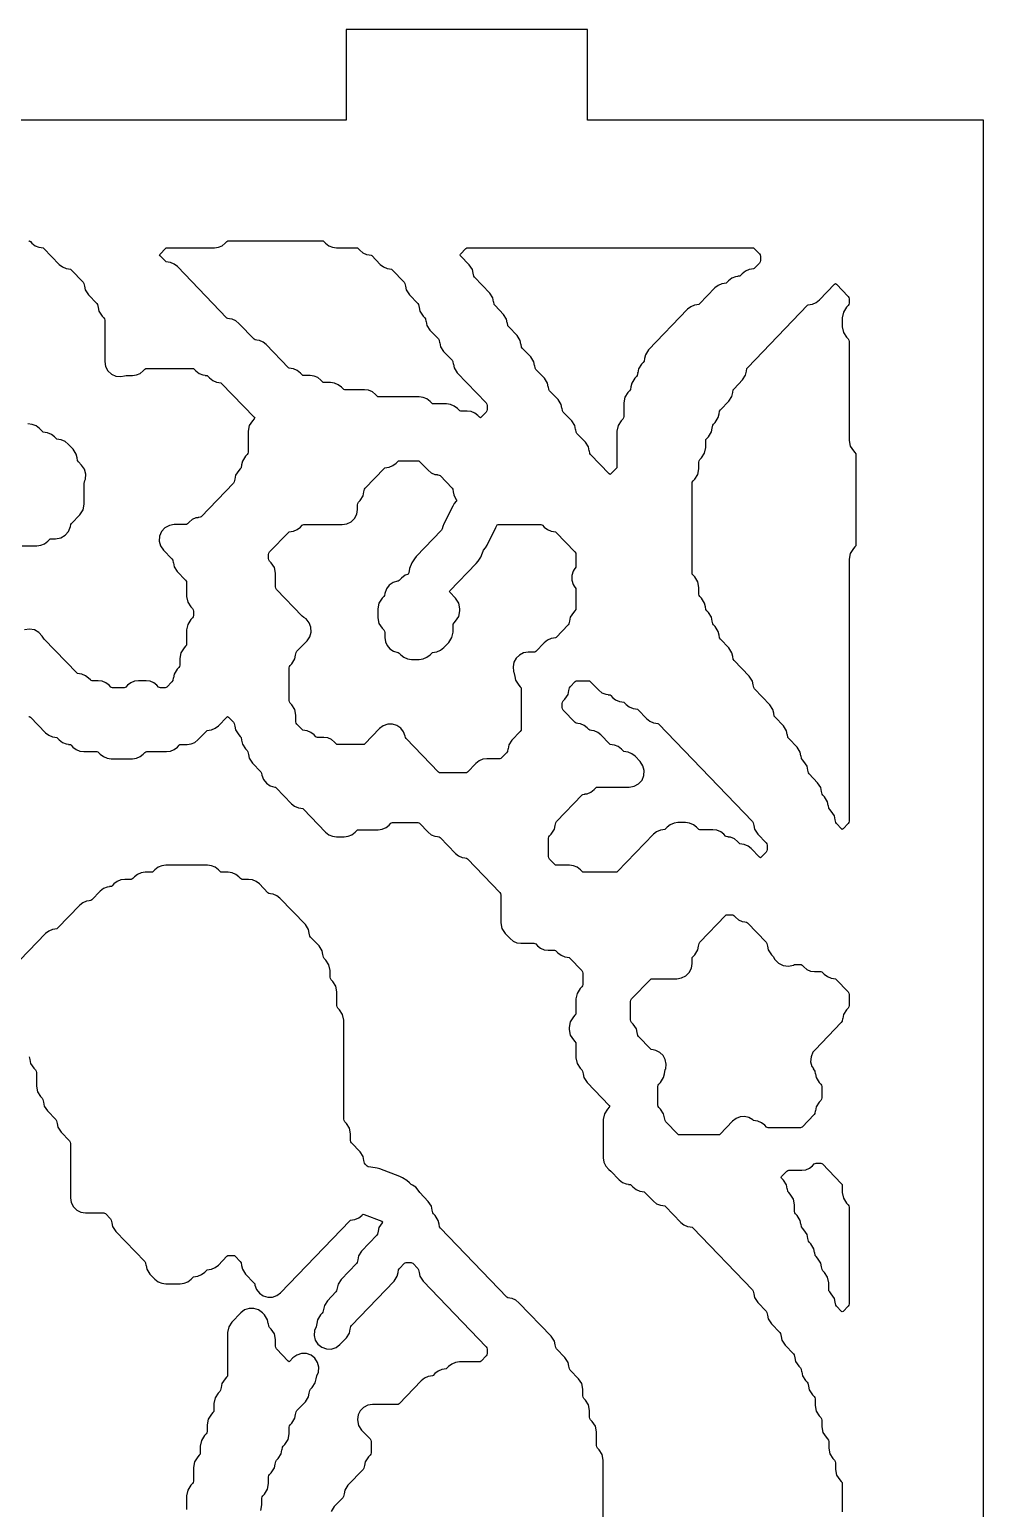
# Model space of a CAD drawing. Header units: millimetres. Extents: x 10 to 410, y 18 to 283.
# Drawn here: x 179.63 to 211.27, y 97.97 to 147 of the extents above; entities that cross this region are included whole.
import ezdxf

# ---------------------------------------------------------------- set-up
doc = ezdxf.new("R2010")
doc.units = ezdxf.units.MM
doc.layers.add('CUT', color=1, linetype='Continuous')

msp = doc.modelspace()

# ---------------------------------------------------------------- linework, layer by layer
at = {"layer": 'CUT'}
for points in [[(190.134, 147), (190.134, 144), (169.134, 144), (169.134, 147), (161.134, 147), (161.134, 144), (148, 144), (148, 24), (161.134, 24), (161.134, 21), (169.134, 21), (169.134, 24), (190.134, 24), (190.134, 21), (198.134, 21), (198.134, 24), (211.2679, 24), (211.2679, 144), (198.134, 144), (198.134, 147)], [(186.2363, 140), (189.3403, 140), (189.372, 139.9957), (189.3971, 139.9758), (189.4528, 139.9179), (189.5576, 139.8349), (189.6806, 139.7826), (189.813, 139.7647), (190.4728, 139.7647), (190.5045, 139.7604), (190.5296, 139.7405), (190.5854, 139.6826), (190.6901, 139.5996), (190.8131, 139.5473), (190.8929, 139.5365), (190.8925, 139.5339), (190.9576, 139.5251), (190.9827, 139.5052), (191.2649, 139.2121), (191.3696, 139.129), (191.4926, 139.0767), (191.5724, 139.0659), (191.5721, 139.0633), (191.6371, 139.0545), (191.6622, 139.0346), (192.0586, 138.6228), (192.0833, 138.5848), (192.1011, 138.493), (192.1037, 138.4935), (192.1282, 138.3676), (192.2317, 138.2077), (192.5116, 137.917), (192.5363, 137.8789), (192.5541, 137.7871), (192.5568, 137.7877), (192.5812, 137.6617), (192.6847, 137.5019), (192.7381, 137.4464), (192.7628, 137.4083), (192.7806, 137.3166), (192.7833, 137.3171), (192.8077, 137.1911), (192.9112, 137.0313), (193.1911, 136.7405), (193.2158, 136.7024), (193.2336, 136.6107), (193.2363, 136.6112), (193.2607, 136.4852), (193.3642, 136.3254), (193.6441, 136.0346), (193.6688, 135.9965), (193.6866, 135.9048), (193.6893, 135.9053), (193.7137, 135.7793), (193.8173, 135.6195), (194.7767, 134.6228), (194.8014, 134.5848), (194.81, 134.5402), (194.81, 134.401), (194.8014, 134.3564), (194.7767, 134.3183), (194.6115, 134.1467), (194.5835, 134.1257), (194.5555, 134.1467), (194.5045, 134.1997), (194.3998, 134.2827), (194.2768, 134.3351), (194.1443, 134.3529), (193.9375, 134.3529), (193.9058, 134.3572), (193.8807, 134.3771), (193.825, 134.435), (193.7202, 134.518), (193.5972, 134.5704), (193.4648, 134.5882), (193.0315, 134.5882), (192.9998, 134.5925), (192.9747, 134.6124), (192.919, 134.6703), (192.8142, 134.7533), (192.6912, 134.8057), (192.5587, 134.8235), (191.2194, 134.8235), (191.1877, 134.8278), (191.1626, 134.8477), (191.1069, 134.9056), (191.0021, 134.9886), (190.8791, 135.041), (190.7467, 135.0588), (190.0869, 135.0588), (190.0552, 135.0631), (190.0301, 135.083), (189.9743, 135.1409), (189.8696, 135.2239), (189.7466, 135.2763), (189.6141, 135.2941), (189.4074, 135.2941), (189.3756, 135.2984), (189.3505, 135.3183), (189.2948, 135.3762), (189.1901, 135.4592), (189.0671, 135.5115), (188.9346, 135.5294), (188.7279, 135.5294), (188.6961, 135.5337), (188.671, 135.5536), (188.6153, 135.6115), (188.5106, 135.6945), (188.3876, 135.7468), (188.3078, 135.7576), (188.3081, 135.7602), (188.2431, 135.769), (188.218, 135.7889), (187.4828, 136.5526), (187.378, 136.6357), (187.255, 136.688), (187.1752, 136.6988), (187.1756, 136.7014), (187.1106, 136.7102), (187.0855, 136.7301), (186.5767, 137.2585), (186.472, 137.3416), (186.349, 137.3939), (186.2692, 137.4047), (186.2695, 137.4073), (186.2045, 137.416), (186.1794, 137.4359), (184.5382, 139.1409), (184.4334, 139.2239), (184.3104, 139.2763), (184.2306, 139.287), (184.231, 139.2896), (184.166, 139.2984), (184.1409, 139.3183), (183.9643, 139.5018), (183.9448, 139.5294), (183.9643, 139.5571), (184.1409, 139.7405), (184.166, 139.7604), (184.1977, 139.7647), (185.7635, 139.7647), (185.896, 139.7826), (186.019, 139.8349), (186.1237, 139.9179), (186.1794, 139.9758), (186.2045, 139.9957)], [(203.8703, 139.3422), (203.8617, 139.2976), (203.837, 139.2595), (203.6671, 139.083), (203.642, 139.0631), (203.577, 139.0543), (203.5773, 139.0517), (203.4975, 139.041), (203.3745, 138.9886), (203.2698, 138.9056), (203.2141, 138.8477), (203.189, 138.8278), (203.124, 138.819), (203.1243, 138.8164), (203.0445, 138.8057), (202.9215, 138.7533), (202.8168, 138.6703), (202.7611, 138.6124), (202.736, 138.5925), (202.671, 138.5837), (202.6713, 138.5811), (202.5915, 138.5704), (202.4685, 138.518), (202.3638, 138.435), (201.855, 137.9065), (201.8299, 137.8866), (201.7649, 137.8779), (201.7653, 137.8752), (201.6855, 137.8645), (201.5625, 137.8122), (201.4577, 137.7291), (200.1595, 136.3805), (200.056, 136.2207), (200.0315, 136.0947), (200.0288, 136.0952), (200.011, 136.0035), (199.9864, 135.9654), (199.933, 135.9099), (199.8294, 135.7501), (199.805, 135.6241), (199.8023, 135.6246), (199.7845, 135.5329), (199.7599, 135.4948), (199.7065, 135.4393), (199.6029, 135.2795), (199.5785, 135.1535), (199.5758, 135.154), (199.558, 135.0623), (199.5334, 135.0242), (199.48, 134.9687), (199.3764, 134.8089), (199.3402, 134.622), (199.3402, 134.1657), (199.3315, 134.1211), (199.3068, 134.083), (199.2534, 134.0276), (199.1499, 133.8677), (199.1137, 133.6808), (199.1137, 132.5186), (199.105, 132.4741), (199.0803, 132.436), (198.9151, 132.2643), (198.8872, 132.2434), (198.8592, 132.2643), (198.241, 132.9066), (198.2163, 132.9447), (198.1985, 133.0364), (198.1958, 133.0359), (198.1714, 133.1619), (198.0678, 133.3217), (197.7879, 133.6124), (197.7633, 133.6505), (197.7455, 133.7423), (197.7428, 133.7418), (197.7184, 133.8677), (197.6148, 134.0276), (197.3349, 134.3183), (197.3102, 134.3564), (197.2924, 134.4482), (197.2898, 134.4476), (197.2653, 134.5736), (197.1618, 134.7334), (196.8819, 135.0242), (196.8572, 135.0623), (196.8394, 135.154), (196.8368, 135.1535), (196.8123, 135.2795), (196.7088, 135.4393), (196.4289, 135.7301), (196.4042, 135.7682), (196.3864, 135.8599), (196.3837, 135.8594), (196.3593, 135.9854), (196.2558, 136.1452), (195.9759, 136.436), (195.9512, 136.4741), (195.9334, 136.5658), (195.9307, 136.5653), (195.9063, 136.6913), (195.8028, 136.8511), (195.5229, 137.1419), (195.4982, 137.18), (195.4804, 137.2717), (195.4777, 137.2712), (195.4533, 137.3971), (195.3497, 137.557), (195.0698, 137.8477), (195.0452, 137.8858), (195.0274, 137.9776), (195.0247, 137.977), (195.0003, 138.103), (194.8967, 138.2629), (194.3903, 138.7889), (194.3656, 138.827), (194.3478, 138.9187), (194.3452, 138.9182), (194.3207, 139.0442), (194.2172, 139.204), (193.9306, 139.5018), (193.9111, 139.5294), (193.9306, 139.5571), (194.1072, 139.7405), (194.1323, 139.7604), (194.1641, 139.7647), (203.6103, 139.7647), (203.642, 139.7604), (203.6671, 139.7405), (203.837, 139.564), (203.8617, 139.5259), (203.8703, 139.4814)], [(201.6052, 128.9892), (201.6052, 131.952), (201.6139, 131.9965), (201.6386, 132.0346), (201.692, 132.0901), (201.7955, 132.2499), (201.8318, 132.4369), (201.8318, 132.6578), (201.8404, 132.7024), (201.8651, 132.7405), (201.9185, 132.796), (202.022, 132.9558), (202.0583, 133.1427), (202.0583, 133.3637), (202.0669, 133.4083), (202.0916, 133.4464), (202.145, 133.5019), (202.2485, 133.6617), (202.2729, 133.7877), (202.2756, 133.7871), (202.2934, 133.8789), (202.3181, 133.917), (202.3715, 133.9724), (202.475, 134.1323), (202.4995, 134.2582), (202.5021, 134.2577), (202.5199, 134.3495), (202.5446, 134.3876), (202.8245, 134.6783), (202.928, 134.8381), (202.9525, 134.9641), (202.9551, 134.9636), (202.9729, 135.0553), (202.9976, 135.0934), (203.2775, 135.3842), (203.3811, 135.544), (203.4055, 135.67), (203.4082, 135.6695), (203.426, 135.7612), (203.4506, 135.7993), (205.4326, 137.8582), (205.4577, 137.8781), (205.5227, 137.8868), (205.5224, 137.8895), (205.6022, 137.9002), (205.7252, 137.9525), (205.8299, 138.0356), (206.334, 138.5592), (206.3619, 138.5802), (206.3899, 138.5592), (206.7816, 138.1523), (206.8063, 138.1142), (206.8149, 138.0696), (206.8149, 137.9304), (206.8063, 137.8858), (206.7816, 137.8477), (206.7282, 137.7923), (206.6247, 137.6324), (206.5884, 137.4455), (206.5884, 137.1427), (206.6247, 136.9558), (206.7282, 136.796), (206.7816, 136.7405), (206.8063, 136.7024), (206.8149, 136.6578), (206.8149, 133.378), (206.8512, 133.1911), (206.9547, 133.0313), (207.0081, 132.9758), (207.0328, 132.9377), (207.0414, 132.8931), (207.0414, 129.9304), (207.0328, 129.8858), (207.0081, 129.8477), (206.9547, 129.7923), (206.8512, 129.6324), (206.8149, 129.4455), (206.8149, 120.7539), (206.8063, 120.7094), (206.7816, 120.6713), (206.6164, 120.4996), (206.5884, 120.4787), (206.5605, 120.4996), (206.3952, 120.6713), (206.3706, 120.7094), (206.3528, 120.8011), (206.3501, 120.8006), (206.3257, 120.9266), (206.2221, 121.0864), (206.1687, 121.1419), (206.1441, 121.18), (206.1263, 121.2717), (206.1236, 121.2712), (206.0991, 121.3971), (205.9956, 121.557), (205.9422, 121.6124), (205.9175, 121.6505), (205.8998, 121.7423), (205.8971, 121.7418), (205.8726, 121.8677), (205.7691, 122.0276), (205.4892, 122.3183), (205.4645, 122.3564), (205.4467, 122.4482), (205.4441, 122.4476), (205.4196, 122.5736), (205.3161, 122.7334), (205.2627, 122.7889), (205.238, 122.827), (205.2202, 122.9187), (205.2176, 122.9182), (205.1931, 123.0442), (205.0896, 123.204), (204.8097, 123.4948), (204.785, 123.5329), (204.7672, 123.6246), (204.7645, 123.6241), (204.7401, 123.7501), (204.6366, 123.9099), (204.3567, 124.2007), (204.332, 124.2388), (204.3142, 124.3305), (204.3115, 124.33), (204.2871, 124.456), (204.1836, 124.6158), (203.6771, 125.1419), (203.6525, 125.18), (203.6347, 125.2717), (203.632, 125.2712), (203.6076, 125.3971), (203.504, 125.557), (202.9976, 126.083), (202.9729, 126.1211), (202.9551, 126.2129), (202.9525, 126.2123), (202.928, 126.3383), (202.8245, 126.4981), (202.5446, 126.7889), (202.5199, 126.827), (202.5021, 126.9187), (202.4995, 126.9182), (202.475, 127.0442), (202.3715, 127.204), (202.3181, 127.2595), (202.2934, 127.2976), (202.2756, 127.3893), (202.2729, 127.3888), (202.2485, 127.5148), (202.145, 127.6746), (202.0916, 127.7301), (202.0669, 127.7682), (202.0491, 127.8599), (202.0464, 127.8594), (202.022, 127.9854), (201.9185, 128.1452), (201.8651, 128.2007), (201.8404, 128.2388), (201.8318, 128.2833), (201.8318, 128.5043), (201.7955, 128.6913), (201.692, 128.8511), (201.6386, 128.9066), (201.6139, 128.9447)], [(190.3003, 130.6837), (190.4109, 130.7943), (190.4819, 130.9337), (190.5064, 131.0882), (190.5064, 131.2461), (190.515, 131.2906), (190.5397, 131.3287), (190.5931, 131.3842), (190.6966, 131.544), (190.721, 131.67), (190.7237, 131.6695), (190.7415, 131.7612), (190.7662, 131.7993), (191.3891, 132.4464), (191.4142, 132.4663), (191.4792, 132.4751), (191.4789, 132.4777), (191.5587, 132.4885), (191.6817, 132.5408), (191.7864, 132.6238), (191.8421, 132.6817), (191.8672, 132.7016), (191.899, 132.7059), (192.5114, 132.7059), (192.5431, 132.7016), (192.5682, 132.6817), (192.8504, 132.3885), (192.9552, 132.3055), (193.0782, 132.2532), (193.158, 132.2424), (193.1576, 132.2398), (193.2226, 132.231), (193.2477, 132.2111), (193.6441, 131.7993), (193.6688, 131.7612), (193.686, 131.6728), (193.7016, 131.5734), (193.7717, 131.4348), (193.7996, 131.3959), (193.7838, 131.368), (193.7181, 131.2832), (193.666, 131.2001), (193.375, 130.6161), (193.3401, 130.5245), (193.32, 130.4509), (193.3083, 130.4226), (193.2901, 130.3981), (192.4558, 129.5315), (192.395, 129.4545), (192.3068, 129.3169), (192.2356, 129.1353), (192.2085, 128.9841), (192.1947, 128.9464), (192.1684, 128.9312), (192.0908, 128.9045), (191.9656, 128.8099), (191.8887, 128.7301), (191.8636, 128.7102), (191.841, 128.7071), (191.6924, 128.6628), (191.5646, 128.5752), (191.4697, 128.4526), (191.4169, 128.3068), (191.4037, 128.2388), (191.3791, 128.2007), (191.3257, 128.1452), (191.2221, 127.9854), (191.1859, 127.7984), (191.1859, 127.4957), (191.2221, 127.3087), (191.3257, 127.1489), (191.3791, 127.0934), (191.4037, 127.0553), (191.4124, 127.0108), (191.4124, 126.8466), (191.4329, 126.7049), (191.4927, 126.5748), (191.5869, 126.467), (191.7079, 126.3903), (191.8456, 126.3511), (191.8636, 126.3487), (191.8887, 126.3288), (191.9444, 126.2709), (192.0491, 126.1878), (192.1721, 126.1355), (192.3046, 126.1176), (192.5587, 126.1176), (192.6912, 126.1355), (192.8142, 126.1878), (192.919, 126.2709), (192.9747, 126.3288), (192.9998, 126.3487), (193.0648, 126.3574), (193.0644, 126.36), (193.1442, 126.3708), (193.2672, 126.4231), (193.372, 126.5062), (193.5377, 126.6783), (193.6412, 126.8381), (193.6775, 127.0251), (193.6775, 127.2461), (193.6861, 127.2906), (193.7108, 127.3287), (193.7642, 127.3842), (193.8677, 127.544), (193.904, 127.731), (193.904, 127.7984), (193.8677, 127.9854), (193.7642, 128.1452), (193.574, 128.3428), (193.5559, 128.3681), (193.5744, 128.3863), (194.4462, 129.2921), (194.5069, 129.369), (194.5951, 129.5066), (194.6524, 129.6528), (194.6561, 129.6517), (194.6736, 129.7086), (194.6887, 129.7339), (194.7549, 129.8195), (194.807, 129.9025), (195.098, 130.4865), (195.1077, 130.5118), (195.108, 130.5116), (195.1403, 130.5823), (195.1766, 130.5882), (196.5885, 130.5882), (196.6203, 130.584), (196.6454, 130.5641), (196.7011, 130.5062), (196.8058, 130.4231), (196.9288, 130.3708), (197.0086, 130.36), (197.0083, 130.3574), (197.0733, 130.3487), (197.0984, 130.3288), (197.7213, 129.6817), (197.746, 129.6436), (197.7546, 129.599), (197.7546, 129.2245), (197.746, 129.18), (197.6952, 129.1015), (197.6987, 129.0993), (197.6608, 129.0454), (197.6147, 128.8999), (197.6147, 128.7472), (197.6608, 128.6016), (197.6987, 128.5478), (197.6952, 128.5455), (197.746, 128.4671), (197.7546, 128.4225), (197.7546, 127.8128), (197.746, 127.7682), (197.7213, 127.7301), (197.6679, 127.6746), (197.5644, 127.5148), (197.5399, 127.3888), (197.5373, 127.3893), (197.5195, 127.2976), (197.4948, 127.2595), (197.0984, 126.8477), (197.0733, 126.8278), (197.0083, 126.819), (197.0086, 126.8164), (196.9288, 126.8057), (196.8058, 126.7533), (196.7011, 126.6703), (196.4188, 126.3771), (196.3937, 126.3572), (196.362, 126.3529), (196.1675, 126.3529), (196.0166, 126.3296), (195.8798, 126.2619), (195.7699, 126.156), (195.6969, 126.0219), (195.6679, 125.8721), (195.6854, 125.7204), (195.6979, 125.6925), (195.7252, 125.5518), (195.7279, 125.5524), (195.7523, 125.4264), (195.8558, 125.2666), (195.9092, 125.2111), (195.9339, 125.173), (195.9425, 125.1284), (195.9425, 123.8128), (195.9339, 123.7682), (195.9092, 123.7301), (195.6293, 123.4393), (195.5258, 123.2795), (195.5014, 123.1535), (195.4987, 123.154), (195.4809, 123.0623), (195.4562, 123.0242), (195.2863, 122.8477), (195.2612, 122.8278), (195.2295, 122.8235), (194.7962, 122.8235), (194.6637, 122.8057), (194.5407, 122.7533), (194.436, 122.6703), (194.1538, 122.3771), (194.1287, 122.3572), (194.0969, 122.3529), (193.258, 122.3529), (193.2263, 122.3572), (193.2012, 122.3771), (192.1252, 123.4948), (192.1006, 123.5329), (192.0931, 123.5715), (192.0402, 123.7175), (191.945, 123.8403), (191.8167, 123.9279), (191.6677, 123.9719), (191.5125, 123.9681), (191.3658, 123.9168), (191.242, 123.823), (190.7561, 123.3183), (190.731, 123.2984), (190.6993, 123.2941), (189.8604, 123.2941), (189.8287, 123.2984), (189.8036, 123.3183), (189.7478, 123.3762), (189.6431, 123.4592), (189.5201, 123.5115), (189.3876, 123.5294), (189.1809, 123.5294), (189.1491, 123.5337), (189.124, 123.5536), (189.0683, 123.6115), (188.9636, 123.6945), (188.8406, 123.7468), (188.7608, 123.7576), (188.7611, 123.7602), (188.6961, 123.769), (188.671, 123.7889), (188.5011, 123.9654), (188.4764, 124.0035), (188.4678, 124.048), (188.4678, 124.269), (188.4315, 124.456), (188.328, 124.6158), (188.2746, 124.6713), (188.2499, 124.7094), (188.2413, 124.7539), (188.2413, 125.8343), (188.2499, 125.8789), (188.2746, 125.917), (188.328, 125.9724), (188.4315, 126.1323), (188.456, 126.2582), (188.4586, 126.2577), (188.4764, 126.3495), (188.5011, 126.3876), (188.8371, 126.7366), (188.9285, 126.8687), (188.9733, 127.0228), (188.9669, 127.1833), (188.9099, 127.3334), (188.8084, 127.4577), (188.7273, 127.509), (188.671, 127.5536), (187.8216, 128.436), (187.7969, 128.4741), (187.7883, 128.5186), (187.7883, 128.9749), (187.752, 129.1619), (187.6485, 129.3217), (187.5951, 129.3772), (187.5704, 129.4152), (187.5618, 129.4598), (187.5618, 129.599), (187.5704, 129.6436), (187.5951, 129.6817), (188.218, 130.3288), (188.2431, 130.3487), (188.3081, 130.3574), (188.3078, 130.36), (188.3876, 130.3708), (188.5106, 130.4231), (188.6153, 130.5062), (188.671, 130.5641), (188.6961, 130.584), (188.7279, 130.5882), (190.0064, 130.5882), (190.1609, 130.6127)], [(198.4109, 121.8582), (198.436, 121.8781), (198.4677, 121.8824), (199.5239, 121.8824), (199.6877, 121.91), (199.8335, 121.9897), (199.945, 122.1129), (200.0101, 122.2658), (200.0214, 122.4316), (199.9778, 122.5919), (199.8841, 122.7291), (199.7142, 122.9056), (199.6094, 122.9886), (199.4864, 123.041), (199.4067, 123.0517), (199.407, 123.0543), (199.342, 123.0631), (199.3169, 123.083), (199.2612, 123.1409), (199.1564, 123.2239), (199.0334, 123.2763), (198.9536, 123.287), (198.954, 123.2896), (198.889, 123.2984), (198.8639, 123.3183), (198.5817, 123.6115), (198.4769, 123.6945), (198.3539, 123.7468), (198.2741, 123.7576), (198.2745, 123.7602), (198.2095, 123.769), (198.1843, 123.7889), (198.1286, 123.8468), (198.0239, 123.9298), (197.9009, 123.9821), (197.8211, 123.9929), (197.8214, 123.9955), (197.7564, 124.0043), (197.7313, 124.0242), (197.3349, 124.436), (197.3102, 124.4741), (197.3016, 124.5186), (197.3016, 124.6578), (197.3102, 124.7024), (197.3349, 124.7405), (197.3883, 124.796), (197.4918, 124.9558), (197.5163, 125.0818), (197.519, 125.0813), (197.5367, 125.173), (197.5614, 125.2111), (197.7313, 125.3876), (197.7564, 125.4075), (197.7882, 125.4118), (198.1741, 125.4118), (198.2058, 125.4075), (198.2309, 125.3876), (198.5131, 125.0944), (198.6179, 125.0114), (198.7409, 124.959), (198.8207, 124.9483), (198.8203, 124.9457), (198.8853, 124.9369), (198.9104, 124.917), (198.9661, 124.8591), (199.0709, 124.7761), (199.1939, 124.7237), (199.2737, 124.713), (199.2733, 124.7104), (199.3383, 124.7016), (199.3634, 124.6817), (199.4192, 124.6238), (199.5239, 124.5408), (199.6469, 124.4885), (199.7267, 124.4777), (199.7264, 124.4751), (199.7914, 124.4663), (199.8165, 124.4464), (200.0987, 124.1532), (200.2034, 124.0702), (200.3264, 124.0179), (200.4062, 124.0071), (200.4059, 124.0045), (200.4709, 123.9957), (200.496, 123.9758), (203.6105, 120.7405), (203.6352, 120.7024), (203.653, 120.6107), (203.6556, 120.6112), (203.6801, 120.4852), (203.7836, 120.3254), (204.0635, 120.0346), (204.0882, 119.9965), (204.0968, 119.952), (204.0968, 119.8128), (204.0882, 119.7682), (204.0635, 119.7301), (203.8983, 119.5585), (203.8703, 119.5375), (203.8424, 119.5585), (203.5648, 119.8468), (203.4601, 119.9298), (203.3371, 119.9821), (203.2573, 119.9929), (203.2576, 119.9955), (203.1926, 120.0043), (203.1675, 120.0242), (203.1118, 120.0821), (203.0071, 120.1651), (202.8841, 120.2174), (202.8043, 120.2282), (202.8046, 120.2308), (202.7396, 120.2396), (202.7145, 120.2595), (202.6588, 120.3174), (202.5541, 120.4004), (202.4311, 120.4527), (202.2986, 120.4706), (201.8653, 120.4706), (201.8336, 120.4749), (201.8085, 120.4948), (201.7528, 120.5526), (201.648, 120.6357), (201.525, 120.688), (201.3925, 120.7059), (201.1384, 120.7059), (201.006, 120.688), (200.883, 120.6357), (200.7782, 120.5526), (200.7225, 120.4948), (200.6974, 120.4749), (200.6324, 120.4661), (200.6327, 120.4635), (200.5529, 120.4527), (200.4299, 120.4004), (200.3252, 120.3174), (199.1369, 119.083), (199.1118, 119.0631), (199.0801, 119.0588), (198.0147, 119.0588), (197.9829, 119.0631), (197.9578, 119.083), (197.9021, 119.1409), (197.7974, 119.2239), (197.6744, 119.2763), (197.5419, 119.2941), (197.1087, 119.2941), (197.0769, 119.2984), (197.0518, 119.3183), (196.8819, 119.4948), (196.8572, 119.5329), (196.8486, 119.5775), (196.8486, 120.1872), (196.8572, 120.2318), (196.8819, 120.2699), (196.9353, 120.3254), (197.0388, 120.4852), (197.0633, 120.6112), (197.0659, 120.6107), (197.0837, 120.7024), (197.1084, 120.7405), (197.9578, 121.6229), (197.9829, 121.6428), (198.048, 121.6515), (198.0476, 121.6542), (198.1274, 121.6649), (198.2504, 121.7173), (198.3551, 121.8003)], [(200.2798, 115.5294), (201.1052, 115.5294), (201.2598, 115.5539), (201.3991, 115.6249), (201.5098, 115.7355), (201.5808, 115.8749), (201.6052, 116.0294), (201.6052, 116.1872), (201.6139, 116.2318), (201.6386, 116.2699), (201.692, 116.3254), (201.7955, 116.4852), (201.8199, 116.6112), (201.8226, 116.6107), (201.8404, 116.7024), (201.8651, 116.7405), (202.7145, 117.6229), (202.7396, 117.6428), (202.7714, 117.6471), (202.9307, 117.6471), (202.9625, 117.6428), (202.9876, 117.6229), (203.0433, 117.565), (203.148, 117.482), (203.271, 117.4296), (203.3508, 117.4189), (203.3505, 117.4163), (203.4155, 117.4075), (203.4406, 117.3876), (204.0635, 116.7405), (204.0882, 116.7024), (204.106, 116.6107), (204.1087, 116.6112), (204.1331, 116.4852), (204.2366, 116.3254), (204.29, 116.2699), (204.355, 116.1696), (204.4735, 116.0423), (204.6284, 115.9633), (204.801, 115.9421), (204.9704, 115.9813), (205.0041, 115.9956), (205.0364, 116), (205.1958, 116), (205.2276, 115.9957), (205.2527, 115.9758), (205.3084, 115.9179), (205.4131, 115.8349), (205.5361, 115.7826), (205.6686, 115.7647), (205.8753, 115.7647), (205.9071, 115.7604), (205.9322, 115.7405), (205.9879, 115.6826), (206.0926, 115.5996), (206.2156, 115.5473), (206.2954, 115.5365), (206.2951, 115.5339), (206.3601, 115.5251), (206.3852, 115.5052), (206.7816, 115.0934), (206.8063, 115.0553), (206.8149, 115.0108), (206.8149, 114.6363), (206.8063, 114.5917), (206.7816, 114.5536), (206.7282, 114.4981), (206.6247, 114.3383), (206.6002, 114.2123), (206.5976, 114.2129), (206.5798, 114.1211), (206.5551, 114.083), (205.6824, 113.1765), (205.6862, 113.1728), (205.6141, 113.0929), (205.5495, 112.9402), (205.5383, 112.7746), (205.582, 112.6146), (205.6273, 112.5483), (205.623, 112.5455), (205.6737, 112.4671), (205.6915, 112.3754), (205.6942, 112.3759), (205.7187, 112.2499), (205.8222, 112.0901), (205.8756, 112.0346), (205.9003, 111.9965), (205.9089, 111.952), (205.9089, 111.5775), (205.9003, 111.5329), (205.8756, 111.4948), (205.8222, 111.4393), (205.7187, 111.2795), (205.6942, 111.1535), (205.6915, 111.154), (205.6737, 111.0623), (205.6491, 111.0242), (205.2527, 110.6124), (205.2276, 110.5925), (205.1958, 110.5882), (204.1304, 110.5882), (204.0987, 110.5925), (204.0736, 110.6124), (204.0178, 110.6703), (203.9131, 110.7533), (203.7901, 110.8057), (203.7103, 110.8164), (203.7107, 110.819), (203.6456, 110.8278), (203.6174, 110.8502), (203.4901, 110.9236), (203.347, 110.9568), (203.2004, 110.9469), (203.0629, 110.8949), (202.9466, 110.8051), (202.5346, 110.3771), (202.5095, 110.3572), (202.4777, 110.3529), (201.1858, 110.3529), (201.1541, 110.3572), (201.129, 110.3771), (200.7325, 110.7889), (200.7079, 110.827), (200.6901, 110.9187), (200.6874, 110.9182), (200.663, 111.0442), (200.5594, 111.204), (200.506, 111.2595), (200.4814, 111.2976), (200.4727, 111.3422), (200.4727, 111.952), (200.4814, 111.9965), (200.506, 112.0346), (200.5594, 112.0901), (200.663, 112.2499), (200.6874, 112.3759), (200.6901, 112.3754), (200.7174, 112.516), (200.7299, 112.5439), (200.7474, 112.6956), (200.7183, 112.8455), (200.6454, 112.9796), (200.5354, 113.0854), (200.3986, 113.1532), (200.3123, 113.1665), (200.313, 113.172), (200.248, 113.1808), (200.2229, 113.2007), (199.8265, 113.6124), (199.8018, 113.6505), (199.784, 113.7423), (199.7814, 113.7418), (199.7569, 113.8677), (199.6534, 114.0276), (199.6, 114.083), (199.5753, 114.1211), (199.5667, 114.1657), (199.5667, 114.7755), (199.5753, 114.82), (199.6, 114.8581), (200.2229, 115.5052), (200.248, 115.5251)], [(205.716, 109.4118), (205.8753, 109.4118), (205.9071, 109.4075), (205.9322, 109.3876), (206.5551, 108.7405), (206.5798, 108.7024), (206.5884, 108.6578), (206.5884, 108.4369), (206.6247, 108.2499), (206.7282, 108.0901), (206.7816, 108.0346), (206.8063, 107.9965), (206.8149, 107.952), (206.8149, 104.7539), (206.8063, 104.7094), (206.7816, 104.6713), (206.6164, 104.4996), (206.5884, 104.4787), (206.5605, 104.4996), (206.3952, 104.6713), (206.3706, 104.7094), (206.3528, 104.8011), (206.3501, 104.8006), (206.3257, 104.9266), (206.2221, 105.0864), (206.1687, 105.1419), (206.1441, 105.18), (206.1354, 105.2245), (206.1354, 105.4455), (206.0991, 105.6324), (205.9956, 105.7923), (205.9422, 105.8477), (205.9175, 105.8858), (205.8998, 105.9776), (205.8971, 105.977), (205.8726, 106.103), (205.7691, 106.2629), (205.7157, 106.3183), (205.691, 106.3564), (205.6732, 106.4482), (205.6706, 106.4476), (205.6461, 106.5736), (205.5426, 106.7334), (205.4892, 106.7889), (205.4645, 106.827), (205.4467, 106.9187), (205.4441, 106.9182), (205.4196, 107.0442), (205.3161, 107.204), (205.2627, 107.2595), (205.238, 107.2976), (205.2202, 107.3893), (205.2176, 107.3888), (205.1931, 107.5148), (205.0896, 107.6746), (205.0362, 107.7301), (205.0115, 107.7682), (205.0029, 107.8128), (205.0029, 108.0337), (204.9666, 108.2207), (204.8631, 108.3805), (204.8097, 108.436), (204.785, 108.4741), (204.7672, 108.5658), (204.7645, 108.5653), (204.7401, 108.6913), (204.6366, 108.8511), (204.5765, 108.9135), (204.557, 108.9412), (204.5765, 108.9688), (204.7531, 109.1523), (204.7782, 109.1722), (204.8099, 109.1765), (205.2432, 109.1765), (205.3757, 109.1943), (205.4987, 109.2467), (205.6034, 109.3297), (205.6591, 109.3876), (205.6842, 109.4075)]]:
    msp.add_lwpolyline(points, close=True, dxfattribs=at)
for points in [[(179.606, 139.971), (179.634, 139.9919), (179.6619, 139.971), (179.713, 139.9179), (179.8177, 139.8349), (179.9407, 139.7826), (180.0205, 139.7718), (180.0202, 139.7692), (180.0852, 139.7604), (180.1103, 139.7405), (180.619, 139.2121), (180.7237, 139.129), (180.8467, 139.0767), (180.9265, 139.0659), (180.9262, 139.0633), (180.9912, 139.0545), (181.0163, 139.0346), (181.4127, 138.6228), (181.4374, 138.5848), (181.4552, 138.493), (181.4579, 138.4935), (181.4823, 138.3676), (181.5858, 138.2077), (181.8657, 137.917), (181.8904, 137.8789), (181.9082, 137.7871), (181.9109, 137.7877), (181.9353, 137.6617), (182.0388, 137.5019), (182.0922, 137.4464), (182.1169, 137.4083), (182.1256, 137.3637), (182.1256, 135.9915), (182.1524, 135.8301), (182.2299, 135.6859), (182.3498, 135.5745), (182.4992, 135.5078), (182.6622, 135.4929), (182.7807, 135.5216), (182.8387, 135.5294), (183.0454, 135.5294), (183.1779, 135.5473), (183.3009, 135.5996), (183.4056, 135.6826), (183.4613, 135.7405), (183.4864, 135.7604), (183.5182, 135.7647), (185.0366, 135.7647), (185.0683, 135.7604), (185.0934, 135.7405), (185.1492, 135.6826), (185.2539, 135.5996), (185.3769, 135.5473), (185.4567, 135.5365), (185.4563, 135.5339), (185.5214, 135.5251), (185.5465, 135.5052), (185.6022, 135.4474), (185.7069, 135.3643), (185.8299, 135.312), (185.9097, 135.3012), (185.9094, 135.2986), (185.9744, 135.2898), (185.9995, 135.2699), (187.0821, 134.1453), (187.1016, 134.1176), (187.0821, 134.09), (187.022, 134.0276), (186.9185, 133.8677), (186.8822, 133.6808), (186.8822, 132.9892), (186.8736, 132.9447), (186.8489, 132.9066), (186.7955, 132.8511), (186.692, 132.6913), (186.6675, 132.5653), (186.6649, 132.5658), (186.6471, 132.4741), (186.6224, 132.436), (186.569, 132.3805), (186.4655, 132.2207), (186.441, 132.0947), (186.4384, 132.0952), (186.4206, 132.0035), (186.3959, 131.9654), (185.32, 130.8477), (185.2949, 130.8278), (185.2298, 130.819), (185.2302, 130.8164), (185.1504, 130.8057), (185.0274, 130.7533), (184.9227, 130.6703), (184.8669, 130.6124), (184.8418, 130.5925), (184.8101, 130.5882), (184.4335, 130.5882), (184.2696, 130.5606), (184.1238, 130.4808), (184.0123, 130.3577), (183.9472, 130.2048), (183.9359, 130.039), (183.9795, 129.8787), (184.0732, 129.7415), (184.3573, 129.4464), (184.382, 129.4083), (184.3998, 129.3166), (184.4025, 129.3171), (184.4269, 129.1911), (184.5304, 129.0313), (184.8103, 128.7405), (184.835, 128.7024), (184.8437, 128.6578), (184.8437, 128.2016), (184.8799, 128.0146), (184.9834, 127.8548), (185.0368, 127.7993), (185.0615, 127.7612), (185.0702, 127.7167), (185.0702, 127.5775), (185.0615, 127.5329), (185.0368, 127.4948), (184.9834, 127.4393), (184.8799, 127.2795), (184.8437, 127.0926), (184.8437, 126.6363), (184.835, 126.5917), (184.8103, 126.5536), (184.7569, 126.4981), (184.6534, 126.3383), (184.6172, 126.1514), (184.6172, 125.9304), (184.6085, 125.8858), (184.5838, 125.8477), (184.5304, 125.7923), (184.4269, 125.6324), (184.4025, 125.5065), (184.3998, 125.507), (184.382, 125.4152), (184.3573, 125.3772), (184.1874, 125.2007), (184.1623, 125.1808), (184.1306, 125.1765), (183.9712, 125.1765), (183.9394, 125.1808), (183.9143, 125.2007), (183.8586, 125.2585), (183.7539, 125.3416), (183.6309, 125.3939), (183.4984, 125.4118), (183.2443, 125.4118), (183.1118, 125.3939), (182.9888, 125.3416), (182.8841, 125.2585), (182.8284, 125.2007), (182.8033, 125.1808), (182.7715, 125.1765), (182.3856, 125.1765), (182.3539, 125.1808), (182.3288, 125.2007), (182.2731, 125.2585), (182.1683, 125.3416), (182.0453, 125.3939), (181.9129, 125.4118), (181.7061, 125.4118), (181.6744, 125.416), (181.6493, 125.4359), (181.5936, 125.4938), (181.4888, 125.5769), (181.3658, 125.6292), (181.286, 125.64), (181.2864, 125.6426), (181.2214, 125.6513), (181.1963, 125.6712), (180.1203, 126.7889), (180.0536, 126.8919), (179.9421, 127.0138), (179.7969, 127.0927), (179.634, 127.12), (179.471, 127.0927)], [(179.3937, 129.8824), (179.8743, 129.8824), (180.0068, 129.9002), (180.1298, 129.9525), (180.2345, 130.0356), (180.2902, 130.0935), (180.3153, 130.1134), (180.3471, 130.1176), (180.4987, 130.1176), (180.6677, 130.1471), (180.8168, 130.2319), (180.9285, 130.3621), (180.9896, 130.5224), (181.0017, 130.5848), (181.0263, 130.6228), (181.3063, 130.9136), (181.4098, 131.0734), (181.446, 131.2604), (181.446, 131.952), (181.4644, 132.0466), (181.4852, 132.0949), (181.4972, 132.2613), (181.4538, 132.4224), (181.3597, 132.5603), (181.2529, 132.6713), (181.2282, 132.7094), (181.2104, 132.8011), (181.2077, 132.8006), (181.1833, 132.9266), (181.0797, 133.0864), (180.914, 133.2585), (180.8093, 133.3416), (180.6863, 133.3939), (180.6065, 133.4047), (180.6068, 133.4073), (180.5418, 133.416), (180.5167, 133.4359), (180.461, 133.4938), (180.3563, 133.5769), (180.2333, 133.6292), (180.1535, 133.64), (180.1538, 133.6426), (180.0888, 133.6513), (180.0637, 133.6712), (179.9676, 133.771), (179.855, 133.8587), (179.7221, 133.9109), (179.5799, 133.9235)], [(179.606, 124.2063), (179.634, 124.2272), (179.6619, 124.2063), (180.166, 123.6826), (180.2707, 123.5996), (180.3937, 123.5473), (180.4735, 123.5365), (180.4732, 123.5339), (180.5382, 123.5251), (180.5633, 123.5052), (180.619, 123.4474), (180.7237, 123.3643), (180.8467, 123.312), (180.9265, 123.3012), (180.9262, 123.2986), (180.9912, 123.2898), (181.0163, 123.2699), (181.072, 123.2121), (181.1768, 123.129), (181.2998, 123.0767), (181.4322, 123.0588), (181.8655, 123.0588), (181.8972, 123.0545), (181.9223, 123.0346), (181.978, 122.9768), (182.0828, 122.8937), (182.2058, 122.8414), (182.3383, 122.8235), (183.0454, 122.8235), (183.1779, 122.8414), (183.3009, 122.8937), (183.4056, 122.9768), (183.4613, 123.0346), (183.4864, 123.0545), (183.5182, 123.0588), (184.1779, 123.0588), (184.3104, 123.0767), (184.4334, 123.129), (184.5382, 123.2121), (184.5939, 123.2699), (184.619, 123.2898), (184.6507, 123.2941), (184.8575, 123.2941), (184.9899, 123.312), (185.1129, 123.3643), (185.2177, 123.4474), (185.4999, 123.7405), (185.525, 123.7604), (185.59, 123.7692), (185.5897, 123.7718), (185.6695, 123.7826), (185.7925, 123.8349), (185.8972, 123.9179), (186.1748, 124.2063), (186.2027, 124.2272), (186.2307, 124.2063), (186.3959, 124.0346), (186.4206, 123.9965), (186.4384, 123.9048), (186.441, 123.9053), (186.4655, 123.7793), (186.569, 123.6195), (186.6224, 123.564), (186.6471, 123.5259), (186.6649, 123.4342), (186.6675, 123.4347), (186.692, 123.3087), (186.7955, 123.1489), (186.8489, 123.0934), (186.8736, 123.0553), (186.8914, 122.9636), (186.8941, 122.9641), (186.9185, 122.8381), (187.022, 122.6783), (187.3019, 122.3876), (187.3266, 122.3495), (187.3398, 122.2814), (187.3926, 122.1357), (187.4874, 122.0131), (187.6153, 121.9254), (187.7638, 121.8811), (187.7864, 121.8781), (187.8115, 121.8582), (188.3203, 121.3297), (188.425, 121.2467), (188.548, 121.1943), (188.6278, 121.1836), (188.6275, 121.181), (188.6925, 121.1722), (188.7176, 121.1523), (189.4528, 120.3885), (189.5576, 120.3055), (189.6806, 120.2532), (189.813, 120.2353), (190.0671, 120.2353), (190.1996, 120.2532), (190.3226, 120.3055), (190.4274, 120.3885), (190.4831, 120.4464), (190.5082, 120.4663), (190.5399, 120.4706), (191.1997, 120.4706), (191.3322, 120.4885), (191.4552, 120.5408), (191.5599, 120.6238), (191.6156, 120.6817), (191.6407, 120.7016), (191.6725, 120.7059), (192.5114, 120.7059), (192.5431, 120.7016), (192.5682, 120.6817), (192.8504, 120.3885), (192.9552, 120.3055), (193.0782, 120.2532), (193.158, 120.2424), (193.1576, 120.2398), (193.2226, 120.231), (193.2477, 120.2111), (193.7565, 119.6826), (193.8612, 119.5996), (193.9842, 119.5473), (194.064, 119.5365), (194.0637, 119.5339), (194.1287, 119.5251), (194.1538, 119.5052), (195.2297, 118.3876), (195.2544, 118.3495), (195.263, 118.3049), (195.263, 117.378), (195.2993, 117.1911), (195.4028, 117.0313), (195.5685, 116.8591), (195.6733, 116.7761), (195.7963, 116.7237), (195.9287, 116.7059), (196.362, 116.7059), (196.3937, 116.7016), (196.4188, 116.6817), (196.4746, 116.6238), (196.5793, 116.5408), (196.7023, 116.4885), (196.8348, 116.4706), (197.0415, 116.4706), (197.0733, 116.4663), (197.0984, 116.4464), (197.1541, 116.3885), (197.2588, 116.3055), (197.3818, 116.2532), (197.4616, 116.2424), (197.4613, 116.2398), (197.5263, 116.231), (197.5514, 116.2111), (197.9478, 115.7993), (197.9725, 115.7612), (197.9811, 115.7167), (197.9811, 115.3422), (197.9725, 115.2976), (197.9478, 115.2595), (197.8944, 115.204), (197.7909, 115.0442), (197.7546, 114.8573), (197.7546, 114.401), (197.746, 114.3564), (197.7213, 114.3183), (197.6679, 114.2629), (197.5644, 114.103), (197.5281, 113.9161), (197.5281, 113.8486), (197.5644, 113.6617), (197.6679, 113.5019), (197.7213, 113.4464), (197.746, 113.4083), (197.7546, 113.3637), (197.7546, 112.9074), (197.7909, 112.7205), (197.8944, 112.5607), (197.9478, 112.5052), (197.9725, 112.4671), (197.9903, 112.3754), (197.9929, 112.3759), (198.0174, 112.2499), (198.1209, 112.0901), (198.8605, 111.3218), (198.88, 111.2941), (198.8605, 111.2665), (198.8004, 111.204), (198.6969, 111.0442), (198.6606, 110.8573), (198.6606, 109.592), (198.683, 109.4442), (198.7481, 109.3095), (198.85, 109.2002), (198.9104, 109.1523), (199.1927, 108.8591), (199.2974, 108.7761), (199.4204, 108.7237), (199.5002, 108.713), (199.4998, 108.7104), (199.5649, 108.7016), (199.59, 108.6817), (199.6457, 108.6238), (199.7504, 108.5408), (199.8734, 108.4885), (199.9532, 108.4777), (199.9529, 108.4751), (200.0179, 108.4663), (200.043, 108.4464), (200.3252, 108.1532), (200.4299, 108.0702), (200.5529, 108.0179), (200.6327, 108.0071), (200.6324, 108.0045), (200.6974, 107.9957), (200.7225, 107.9758), (201.2312, 107.4474), (201.336, 107.3643), (201.459, 107.312), (201.5388, 107.3012), (201.5384, 107.2986), (201.6034, 107.2898), (201.6285, 107.2699), (203.6105, 105.2111), (203.6352, 105.173), (203.653, 105.0813), (203.6556, 105.0818), (203.6801, 104.9558), (203.7836, 104.796), (204.0635, 104.5052), (204.0882, 104.4671), (204.106, 104.3754), (204.1087, 104.3759), (204.1331, 104.2499), (204.2366, 104.0901), (204.5165, 103.7993), (204.5412, 103.7612), (204.559, 103.6695), (204.5617, 103.67), (204.5861, 103.544), (204.6896, 103.3842), (204.9695, 103.0934), (204.9942, 103.0553), (205.012, 102.9636), (205.0147, 102.9641), (205.0391, 102.8381), (205.1427, 102.6783), (205.1961, 102.6228), (205.2207, 102.5848), (205.2385, 102.493), (205.2412, 102.4935), (205.2656, 102.3676), (205.3692, 102.2077), (205.4226, 102.1523), (205.4472, 102.1142), (205.465, 102.0224), (205.4677, 102.023), (205.4921, 101.897), (205.5957, 101.7371), (205.6491, 101.6817), (205.6737, 101.6436), (205.6824, 101.599), (205.6824, 101.378), (205.7187, 101.1911), (205.8222, 101.0313), (205.8756, 100.9758), (205.9003, 100.9377), (205.9089, 100.8931), (205.9089, 100.6721), (205.9452, 100.4852), (206.0487, 100.3254), (206.1021, 100.2699), (206.1268, 100.2318), (206.1354, 100.1872), (206.1354, 99.9663), (206.1717, 99.7793), (206.2752, 99.6195), (206.3286, 99.564), (206.3533, 99.5259), (206.3619, 99.4814), (206.3619, 99.2604), (206.3982, 99.0734), (206.5017, 98.9136), (206.5551, 98.8581), (206.5798, 98.82), (206.5884, 98.7755), (206.5884, 97.8486)], [(198.6606, 95.4957), (198.6606, 99.5631), (198.6244, 99.7501), (198.5209, 99.9099), (198.4675, 99.9654), (198.4428, 100.0035), (198.4341, 100.048), (198.4341, 100.5043), (198.3979, 100.6913), (198.2944, 100.8511), (198.241, 100.9066), (198.2163, 100.9447), (198.2076, 100.9892), (198.2076, 101.2102), (198.1714, 101.3971), (198.0678, 101.557), (198.0144, 101.6124), (197.9898, 101.6505), (197.9811, 101.6951), (197.9811, 101.9161), (197.9449, 102.103), (197.8413, 102.2629), (197.5614, 102.5536), (197.5367, 102.5917), (197.519, 102.6834), (197.5163, 102.6829), (197.4918, 102.8089), (197.3883, 102.9687), (197.1084, 103.2595), (197.0837, 103.2976), (197.0659, 103.3893), (197.0633, 103.3888), (197.0388, 103.5148), (196.9353, 103.6746), (195.8636, 104.7879), (195.7588, 104.871), (195.6358, 104.9233), (195.556, 104.9341), (195.5564, 104.9367), (195.4914, 104.9455), (195.4663, 104.9654), (193.2578, 107.2595), (193.2331, 107.2976), (193.2153, 107.3893), (193.2126, 107.3888), (193.1882, 107.5148), (193.0847, 107.6746), (193.0313, 107.7301), (193.0066, 107.7682), (192.9888, 107.8599), (192.9861, 107.8594), (192.9617, 107.9854), (192.8582, 108.1452), (192.5783, 108.436), (192.5263, 108.5162), (192.4422, 108.615), (192.3355, 108.6889), (192.2926, 108.711), (192.2379, 108.7665), (192.2316, 108.7603), (192.1452, 108.8415), (192.0066, 108.928), (191.9187, 108.9716), (191.2527, 109.2235), (191.1581, 109.2491), (190.9531, 109.2832), (190.8648, 109.2881), (190.8605, 109.2894), (190.8272, 109.3137), (190.7662, 109.3772), (190.7415, 109.4152), (190.7237, 109.507), (190.721, 109.5065), (190.6966, 109.6324), (190.5931, 109.7923), (190.3132, 110.083), (190.2885, 110.1211), (190.2799, 110.1657), (190.2799, 110.3867), (190.2436, 110.5736), (190.1401, 110.7334), (190.0867, 110.7889), (190.062, 110.827), (190.0533, 110.8716), (190.0533, 114.1514), (190.0171, 114.3383), (189.9136, 114.4981), (189.8602, 114.5536), (189.8355, 114.5917), (189.8268, 114.6363), (189.8268, 115.0926), (189.7906, 115.2795), (189.687, 115.4393), (189.6336, 115.4948), (189.609, 115.5329), (189.6003, 115.5775), (189.6003, 115.7984), (189.5641, 115.9854), (189.4605, 116.1452), (189.4071, 116.2007), (189.3825, 116.2388), (189.3647, 116.3305), (189.362, 116.33), (189.3376, 116.456), (189.234, 116.6158), (188.9541, 116.9066), (188.9294, 116.9447), (188.9117, 117.0364), (188.909, 117.0359), (188.8845, 117.1619), (188.781, 117.3217), (187.9358, 118.1997), (187.831, 118.2827), (187.708, 118.3351), (187.6282, 118.3458), (187.6286, 118.3485), (187.5636, 118.3572), (187.5385, 118.3771), (187.2563, 118.6703), (187.1515, 118.7533), (187.0285, 118.8057), (186.896, 118.8235), (186.6893, 118.8235), (186.6575, 118.8278), (186.6324, 118.8477), (186.5767, 118.9056), (186.472, 118.9886), (186.349, 119.041), (186.2165, 119.0588), (186.0098, 119.0588), (185.978, 119.0631), (185.9529, 119.083), (185.8972, 119.1409), (185.7925, 119.2239), (185.6695, 119.2763), (185.537, 119.2941), (184.1503, 119.2941), (184.0179, 119.2763), (183.8949, 119.2239), (183.7901, 119.1409), (183.7344, 119.083), (183.7093, 119.0631), (183.6776, 119.0588), (183.4708, 119.0588), (183.3383, 119.041), (183.2153, 118.9886), (183.1106, 118.9056), (183.0549, 118.8477), (183.0298, 118.8278), (182.998, 118.8235), (182.7913, 118.8235), (182.6588, 118.8057), (182.5358, 118.7533), (182.4311, 118.6703), (182.3754, 118.6124), (182.3502, 118.5925), (182.2852, 118.5837), (182.2856, 118.5811), (182.2058, 118.5704), (182.0828, 118.518), (181.978, 118.435), (181.6958, 118.1418), (181.6707, 118.1219), (181.6057, 118.1132), (181.6061, 118.1105), (181.5263, 118.0998), (181.4033, 118.0475), (181.2985, 117.9644), (180.5633, 117.2007), (180.5382, 117.1808), (180.4732, 117.172), (180.4735, 117.1694), (180.3937, 117.1586), (180.2707, 117.1063), (180.166, 117.0232), (178.7512, 115.5536)], [(179.6253, 112.9377), (179.6431, 112.846), (179.6458, 112.8465), (179.6702, 112.7205), (179.7738, 112.5607), (179.8272, 112.5052), (179.8518, 112.4671), (179.8605, 112.4225), (179.8605, 111.9663), (179.8967, 111.7793), (180.0003, 111.6195), (180.0537, 111.564), (180.0783, 111.5259), (180.0961, 111.4342), (180.0988, 111.4347), (180.1233, 111.3087), (180.2268, 111.1489), (180.5067, 110.8581), (180.5314, 110.82), (180.5492, 110.7283), (180.5518, 110.7288), (180.5763, 110.6029), (180.6798, 110.443), (180.9597, 110.1523), (180.9844, 110.1142), (180.993, 110.0696), (180.993, 108.2647), (181.0175, 108.1102), (181.0885, 107.9708), (181.1991, 107.8602), (181.3385, 107.7892), (181.493, 107.7647), (182.092, 107.7647), (182.1237, 107.7604), (182.1488, 107.7405), (182.3187, 107.564), (182.3434, 107.5259), (182.3612, 107.4342), (182.3639, 107.4347), (182.3883, 107.3087), (182.4919, 107.1489), (183.4513, 106.1523), (183.476, 106.1142), (183.4938, 106.0224), (183.4964, 106.023), (183.5209, 105.897), (183.6244, 105.7371), (183.7901, 105.565), (183.8949, 105.482), (184.0179, 105.4296), (184.1503, 105.4118), (184.631, 105.4118), (184.7634, 105.4296), (184.8864, 105.482), (184.9912, 105.565), (185.0469, 105.6229), (185.072, 105.6428), (185.137, 105.6515), (185.1366, 105.6542), (185.2164, 105.6649), (185.3394, 105.7173), (185.4442, 105.8003), (185.4999, 105.8582), (185.525, 105.8781), (185.59, 105.8868), (185.5897, 105.8895), (185.6695, 105.9002), (185.7925, 105.9525), (185.8972, 106.0356), (186.1794, 106.3288), (186.2045, 106.3487), (186.2363, 106.3529), (186.3956, 106.3529), (186.4274, 106.3487), (186.4525, 106.3288), (186.6224, 106.1523), (186.6471, 106.1142), (186.6649, 106.0224), (186.6675, 106.023), (186.692, 105.897), (186.7955, 105.7371), (187.0754, 105.4464), (187.1001, 105.4083), (187.1076, 105.3697), (187.1605, 105.2237), (187.2557, 105.1009), (187.3839, 105.0133), (187.5329, 104.9692), (187.6882, 104.9731), (187.8348, 105.0243), (187.9586, 105.1182), (190.2566, 107.5052), (190.2817, 107.5251), (190.3467, 107.5339), (190.3463, 107.5365), (190.4261, 107.5473), (190.5491, 107.5996), (190.6539, 107.6826), (190.6686, 107.698), (190.6952, 107.7185), (190.7281, 107.7113), (191.3195, 107.4876), (191.3484, 107.4708), (191.3295, 107.4433), (191.3257, 107.4393), (191.2221, 107.2795), (191.1977, 107.1535), (191.195, 107.154), (191.1772, 107.0623), (191.1526, 107.0242), (190.6461, 106.4981), (190.5426, 106.3383), (190.5182, 106.2123), (190.5155, 106.2129), (190.4977, 106.1211), (190.473, 106.083), (189.9666, 105.557), (189.8631, 105.3971), (189.8387, 105.2712), (189.836, 105.2717), (189.8182, 105.18), (189.7935, 105.1419), (189.5136, 104.8511), (189.4101, 104.6913), (189.3856, 104.5653), (189.383, 104.5658), (189.3652, 104.4741), (189.3405, 104.436), (189.2871, 104.3805), (189.1836, 104.2207), (189.1591, 104.0947), (189.1565, 104.0952), (189.1363, 103.9915), (189.0824, 103.8676), (189.0688, 103.705), (189.1083, 103.5467), (189.1967, 103.4096), (189.3246, 103.3082), (189.4782, 103.2533), (189.6414, 103.2509), (189.7966, 103.3011), (189.9274, 103.3986), (190.1401, 103.6195), (190.2436, 103.7793), (190.268, 103.9053), (190.2707, 103.9048), (190.2885, 103.9965), (190.3132, 104.0346), (191.7256, 105.5019), (191.8291, 105.6617), (191.8536, 105.7877), (191.8563, 105.7871), (191.874, 105.8789), (191.8987, 105.917), (192.0686, 106.0935), (192.0937, 106.1134), (192.1255, 106.1176), (192.2849, 106.1176), (192.3166, 106.1134), (192.3417, 106.0935), (192.5116, 105.917), (192.5363, 105.8789), (192.5541, 105.7871), (192.5568, 105.7877), (192.5812, 105.6617), (192.6847, 105.5019), (194.7767, 103.3287), (194.8014, 103.2906), (194.81, 103.2461), (194.81, 103.1069), (194.8014, 103.0623), (194.7767, 103.0242), (194.6068, 102.8477), (194.5817, 102.8278), (194.5499, 102.8235), (193.8902, 102.8235), (193.7577, 102.8057), (193.6347, 102.7533), (193.53, 102.6703), (193.4742, 102.6124), (193.4491, 102.5925), (193.3841, 102.5837), (193.3845, 102.5811), (193.3047, 102.5704), (193.1817, 102.518), (193.0769, 102.435), (193.0212, 102.3771), (192.9961, 102.3572), (192.9311, 102.3485), (192.9315, 102.3458), (192.8517, 102.3351), (192.7287, 102.2827), (192.6239, 102.1997), (191.8887, 101.4359), (191.8636, 101.416), (191.8318, 101.4118), (191.0064, 101.4118), (190.8518, 101.3873), (190.7125, 101.3163), (190.6018, 101.2057), (190.5308, 101.0663), (190.5064, 100.9118), (190.5064, 100.9074), (190.5426, 100.7205), (190.6461, 100.5607), (190.9261, 100.2699), (190.9507, 100.2318), (190.9594, 100.1872), (190.9594, 99.8128), (190.9507, 99.7682), (190.9261, 99.7301), (190.8727, 99.6746), (190.7691, 99.5148), (190.7447, 99.3888), (190.742, 99.3893), (190.7242, 99.2976), (190.6995, 99.2595), (190.1931, 98.7334), (190.0896, 98.5736), (190.0652, 98.4476), (190.0625, 98.4482), (190.0447, 98.3564), (190.02, 98.3183), (189.7401, 98.0276), (189.6366, 97.8677)], [(187.299, 97.897), (187.3352, 98.0839), (187.3352, 98.3049), (187.3439, 98.3495), (187.3686, 98.3876), (187.422, 98.443), (187.5255, 98.6029), (187.5618, 98.7898), (187.5618, 99.0108), (187.5704, 99.0553), (187.5951, 99.0934), (187.6485, 99.1489), (187.752, 99.3087), (187.7764, 99.4347), (187.7791, 99.4342), (187.7969, 99.5259), (187.8216, 99.564), (187.875, 99.6195), (187.9785, 99.7793), (188.0029, 99.9053), (188.0056, 99.9048), (188.0234, 99.9965), (188.0481, 100.0346), (188.1015, 100.0901), (188.205, 100.2499), (188.2413, 100.4369), (188.2413, 100.6578), (188.2499, 100.7024), (188.2746, 100.7405), (188.328, 100.796), (188.4315, 100.9558), (188.456, 101.0818), (188.4586, 101.0813), (188.4764, 101.173), (188.5011, 101.2111), (188.781, 101.5019), (188.8845, 101.6617), (188.909, 101.7877), (188.9117, 101.7871), (188.9294, 101.8789), (188.9541, 101.917), (189.0075, 101.9724), (189.111, 102.1323), (189.1355, 102.2582), (189.1382, 102.2577), (189.1583, 102.3615), (189.2122, 102.4853), (189.2258, 102.6479), (189.1863, 102.8062), (189.0979, 102.9434), (188.9701, 103.0448), (188.8164, 103.0996), (188.6533, 103.102), (188.498, 103.0518), (188.3672, 102.9543), (188.2692, 102.8526), (188.2413, 102.8316), (188.2133, 102.8526), (187.8216, 103.2595), (187.7969, 103.2976), (187.7883, 103.3422), (187.7883, 103.5631), (187.752, 103.7501), (187.6485, 103.9099), (187.5951, 103.9654), (187.5704, 104.0035), (187.5526, 104.0952), (187.5499, 104.0947), (187.5255, 104.2207), (187.422, 104.3805), (187.3557, 104.4493), (187.2275, 104.5455), (187.0756, 104.5961), (186.9154, 104.5961), (186.7634, 104.5455), (186.6353, 104.4493), (186.3425, 104.1452), (186.239, 103.9854), (186.2027, 103.7984), (186.2027, 102.401), (186.1941, 102.3564), (186.1694, 102.3183), (186.116, 102.2629), (186.0125, 102.103), (185.988, 101.977), (185.9853, 101.9776), (185.9676, 101.8858), (185.9429, 101.8477), (185.8895, 101.7923), (185.786, 101.6324), (185.7497, 101.4455), (185.7497, 101.2245), (185.741, 101.18), (185.7164, 101.1419), (185.663, 101.0864), (185.5594, 100.9266), (185.5232, 100.7396), (185.5232, 100.5186), (185.5145, 100.4741), (185.4899, 100.436), (185.4365, 100.3805), (185.3329, 100.2207), (185.2967, 100.0337), (185.2967, 99.8128), (185.288, 99.7682), (185.2634, 99.7301), (185.21, 99.6746), (185.1064, 99.5148), (185.0702, 99.3279), (185.0702, 98.8716), (185.0615, 98.827), (185.0368, 98.7889), (184.9834, 98.7334), (184.8799, 98.5736), (184.8437, 98.3867), (184.8437, 97.9304)]]:
    msp.add_lwpolyline(points, dxfattribs=at)

doc.saveas('drawing.dxf')
